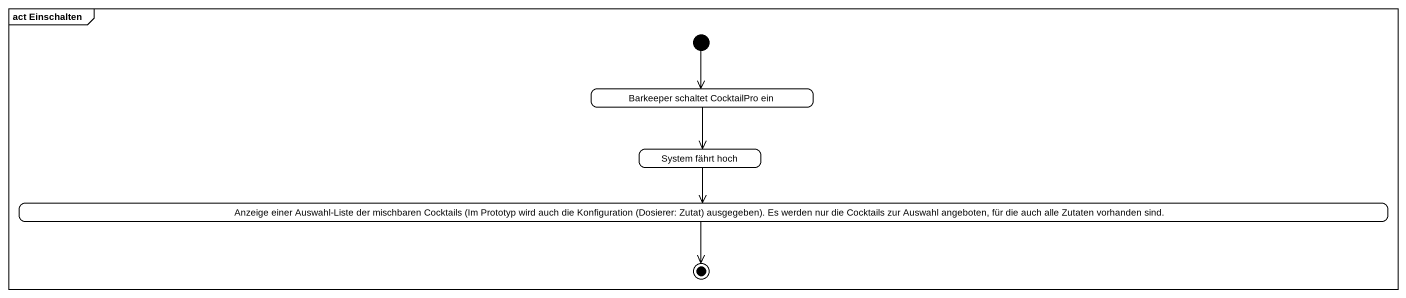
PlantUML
@startuml
mainframe act Einschalten
hide empty description
state "Barkeeper schaltet CocktailPro ein" as Barkeeper_schaltet
state "System fährt hoch" as System_fährt_hoch
state "Anzeige einer Auswahl-Liste der mischbaren Cocktails (Im Prototyp wird auch die Konfiguration (Dosierer: Zutat) ausgegeben). Es werden nur die Cocktails zur Auswahl angeboten, für die auch alle Zutaten vorhanden sind." as Anzeige_einer_Auswahl_Liste
[*] --> Barkeeper_schaltet
Barkeeper_schaltet --> System_fährt_hoch
System_fährt_hoch --> Anzeige_einer_Auswahl_Liste
Anzeige_einer_Auswahl_Liste --> [*]
@enduml
